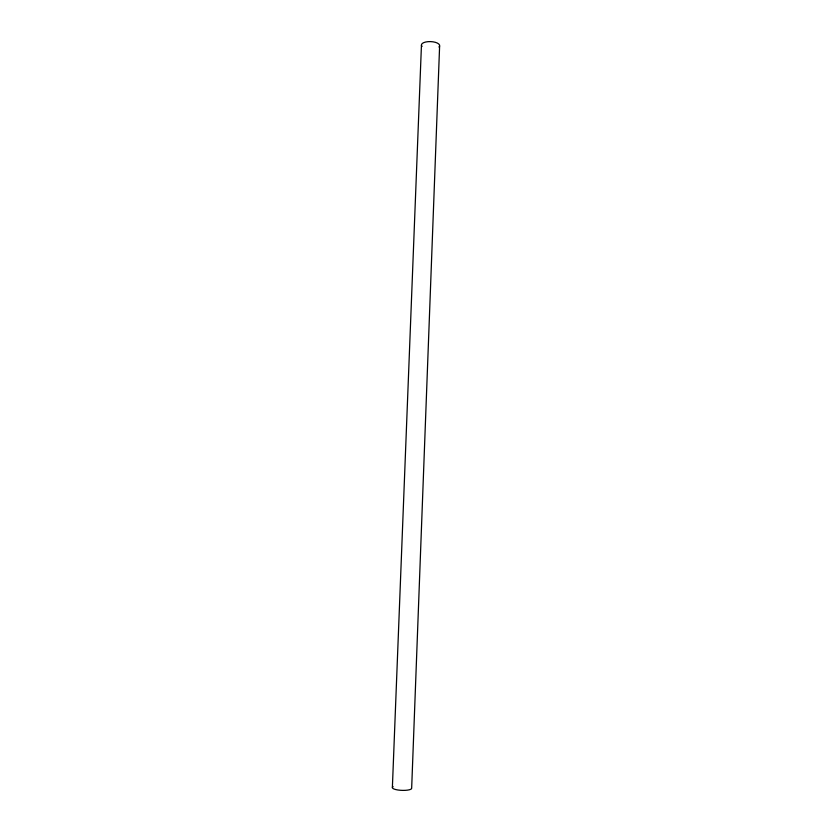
<?xml version="1.0" encoding="UTF-8"?>
<svg xmlns="http://www.w3.org/2000/svg" width="832" height="832" viewBox="0 0 832 832"><rect width="100%" height="100%" fill="white"/><g stroke="black" fill="none" stroke-linecap="round" stroke-linejoin="round"><path stroke-width="1.25" d="M439.618 45.947L411.663 788.143A9.682 2.434 2.2 0 1 400.327 790.275A9.682 2.434 2.2 0 1 393.11 786.656M392.382 787.332L421.439 45.365M422.053 46.467A9.131 3.744 2.2 0 1 430.539 41.6A9.131 3.744 2.2 0 1 438.994 47.018"/></g></svg>
